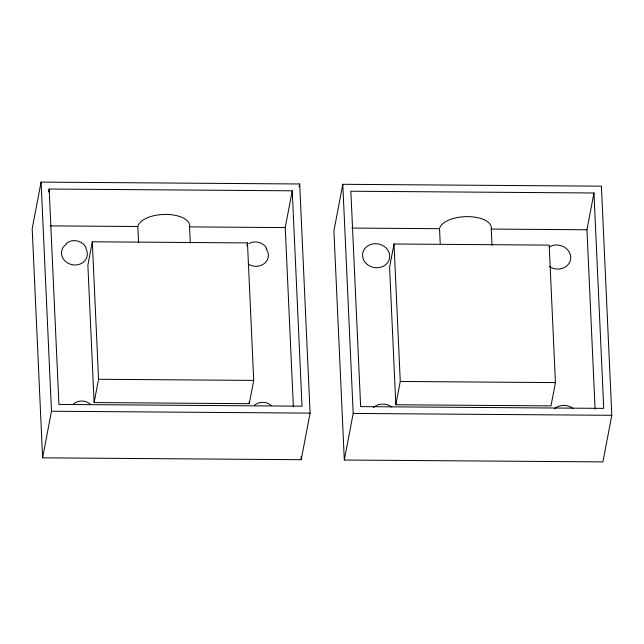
<?xml version="1.0" encoding="UTF-8"?>
<svg xmlns="http://www.w3.org/2000/svg" width="644" height="644" viewBox="0 0 644 644"><rect width="100%" height="100%" fill="white"/><g stroke="black" fill="none" stroke-linecap="round" stroke-linejoin="round"><path stroke-width="0.97" d="M41.087 182.107L32.2 228.692L42.593 457.828L301.199 459.703L310.086 413.118L299.693 183.983L41.087 182.107L51.48 411.242L42.593 457.828M48.606 191.944L49.153 189.038L292.247 190.801L302.02 406.187L58.926 404.424L49.153 189.038M92.317 241.79L87.874 265.087L94.105 402.564L249.268 403.691L253.712 380.403L247.481 242.917L92.317 241.79L98.548 379.276L94.105 402.564M246.926 245.831L247.481 242.917M293.366 406.903L285.236 227.582L292.247 190.801M299.138 186.897L299.693 183.983M342.801 184.297L333.914 230.882L344.307 460.017L602.913 461.893L611.8 415.308L601.407 186.172L342.801 184.297L353.186 413.432L344.307 460.017M394.023 243.987L389.58 267.276L395.819 404.754L550.982 405.881L555.426 382.592L549.195 245.114L394.023 243.987L400.262 381.465L395.819 404.754M595.08 409.093L586.95 229.771L593.961 192.991L350.867 191.228L360.64 406.614L603.734 408.377L593.961 192.991M66.082 243.641C72.136 238.103 83.044 240.526 86.167 248.125M73.36 404.038C78.013 399.876 85.596 400.117 90.249 404.158M254.38 405.35C259.041 401.188 266.616 401.429 271.277 405.478M248.858 243.657C254.839 240.051 263.493 242.289 266.753 248.536M50.111 225.867L137.824 226.511A25.985 12.22 -2.6 0 1 166.023 214.436A25.985 12.22 -2.6 0 1 189.545 226.881L285.236 227.582M351.825 228.065L439.538 228.701A25.985 12.22 -2.6 0 1 467.737 216.626A25.985 12.22 -2.6 0 1 491.259 229.071L586.95 229.771M98.548 379.276L253.712 380.403M400.262 381.465L555.426 382.592M51.48 411.242L310.086 413.118M353.186 413.432L611.8 415.308M491.259 229.071L492 245.308M439.538 228.701L440.198 243.303M301.062 456.685L301.199 459.703M249.18 401.687L249.268 403.691M189.545 226.881L190.286 243.11M137.824 226.511L138.565 242.74M85.966 248.858A12.993 11.399 10.8 0 1 81.072 263.637A12.993 11.399 10.8 0 1 63.82 259.653A12.993 11.399 10.8 0 1 66.26 244.309M266.044 248.737A12.993 11.399 10.8 0 1 264.636 263.299A12.993 11.399 10.8 0 1 248.117 263.968M554.452 408.86A13.645 11.97 10.8 0 1 572.91 408.409M549.364 246.869A13.645 11.97 10.8 0 1 567.284 249.453A13.645 11.97 10.8 0 1 567.364 265.409A13.645 11.97 10.8 0 1 549.461 266.608M373.423 407.547A13.645 11.97 10.8 0 1 391.882 407.097M367.402 264.563A13.645 11.97 10.8 0 0 389.515 258.381A13.645 11.97 10.8 0 0 371.483 244.237A13.645 11.97 10.8 0 0 367.402 264.563"/></g></svg>
